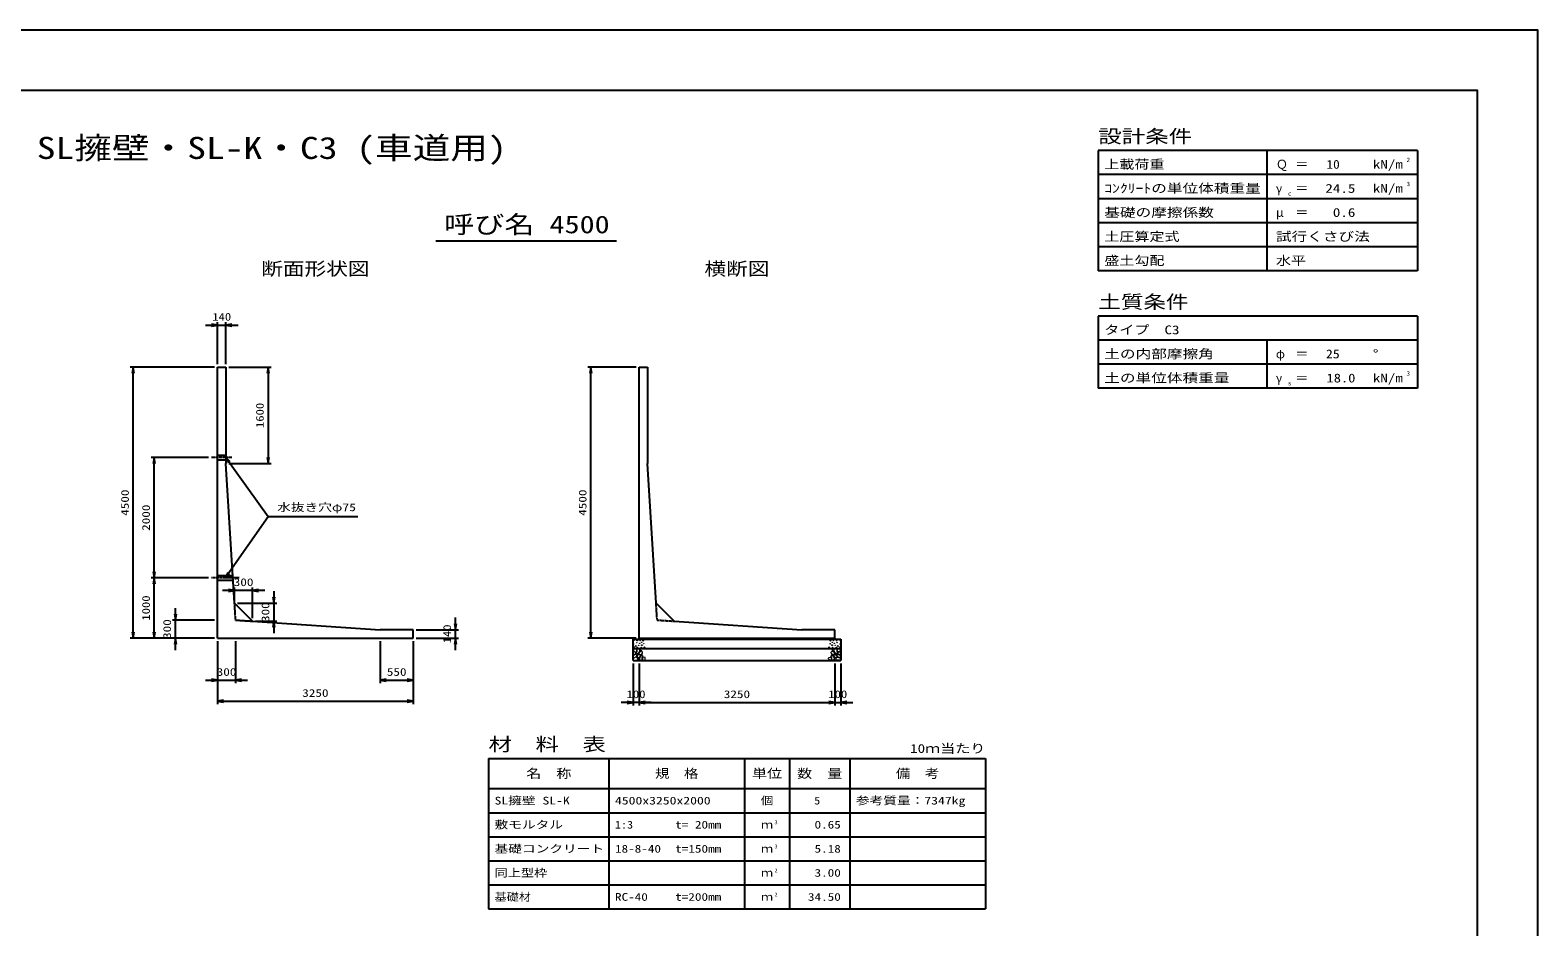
# Model space of a CAD drawing. Units: millimetres at full size. Extents: x 0 to 42050, y 0 to 32328.
# Drawn here: x 17013 to 42050, y 14803 to 29700 of the extents above; entities that cross this region are included whole.
import ezdxf
from ezdxf.enums import TextEntityAlignment as Align

# ---------------------------------------------------------------- set-up
doc = ezdxf.new("R2010")
doc.units = ezdxf.units.MM
doc.linetypes.add('CHAIN', pattern=[18.5, 12, -1.5, 3.5, -1.5])
doc.linetypes.add('DASHED_SPACED', pattern=[12, 6, -6])
for name, color, linetype, lineweight in [('D-BMK', 2, 'CHAIN', 25), ('D-DCR-HCHn', 4, 'Continuous', 9), ('D-MTR-FRAM', 7, 'Continuous', 25), ('D-MTR-LINE', 7, 'Continuous', 25), ('D-STR-DIM', 7, 'Continuous', 25), ('D-STR-STRn', 1, 'Continuous', 25), ('D-STR-TXT', 7, 'Continuous', 25), ('D-TTL', 2, 'Continuous', 25), ('D-TTL-FRAM', 2, 'Continuous', 25), ('D-TTL-LINE', 7, 'Continuous', 25), ('D-TTL-TXT', 7, 'Continuous', 25)]:
    doc.layers.add(name, color=color, linetype=linetype, lineweight=lineweight)
doc.layers.add('D-MTR', color=7, linetype='Continuous')
doc.layers.add('D-MTR-TXT', color=7, linetype='Continuous')
doc.styles.add('ＭＳ ゴシック', font='')
doc.styles.get('ＭＳ ゴシック').set_extended_font_data('MS Gothic')

# ---------------------------------------------------------------- blocks, each defined once
blk = doc.blocks.new('open_arrow')
at = {"color": 0, "linetype": 'Continuous', "lineweight": -2}
blk.add_lwpolyline([(7.5, 1.25), (0, 0), (7.5, -1.25)], dxfattribs=at)

msp = doc.modelspace()

# ---------------------------------------------------------------- linework, layer by layer
at = {"layer": 'D-BMK'}
for p, q in [((20365, 22600), (20025, 22600)), ((20481.923, 20600), (20025, 20600))]:
    msp.add_line(p, q, dxfattribs=at)
at = {"layer": 'D-DCR-HCHn'}
for points in [[(27032.281, 19363.808), (27025.346, 19343.005), (27034.592, 19329.136), (27057.707, 19326.824), (27073.488, 19333.599), (27066.952, 19349.939), (27071.575, 19359.185), (27062.33, 19368.431), (27048.461, 19373.053)], [(27076.155, 19287.009), (27093.277, 19312.692), (27091.137, 19319.112), (27067.594, 19325.533), (27046.192, 19323.393), (27031.21, 19310.551), (27029.07, 19295.57), (27031.21, 19280.588), (27048.332, 19276.308)], [(27084.716, 19233.503), (27099.698, 19239.924), (27103.978, 19261.326), (27095.417, 19276.308), (27080.435, 19280.588), (27061.173, 19278.448), (27039.771, 19269.887), (27029.07, 19257.045), (27029.07, 19242.064), (27035.49, 19233.503), (27061.173, 19235.643)], [(27076.198, 19421.594), (27055.395, 19426.217), (27036.904, 19416.971), (27034.592, 19396.168), (27039.215, 19379.988), (27062.33, 19373.053), (27078.51, 19373.053), (27085.444, 19384.611), (27085.444, 19410.037)], [(27094.69, 19423.906), (27087.756, 19403.102), (27090.067, 19379.988), (27073.887, 19354.562), (27094.69, 19343.005), (27117.805, 19354.562), (27131.673, 19373.053), (27136.296, 19403.102), (27131.673, 19419.283), (27117.805, 19426.217)], [(27099.313, 19343.005), (27087.756, 19333.759), (27092.379, 19326.824), (27108.559, 19326.824), (27115.493, 19329.136), (27120.116, 19338.382), (27113.182, 19345.316)], [(27136.082, 19287.009), (27146.783, 19312.692), (27138.222, 19323.393), (27112.539, 19323.393), (27101.838, 19319.112), (27091.137, 19304.131), (27091.137, 19291.289), (27101.838, 19274.167), (27114.679, 19272.027)], [(27133.985, 19368.431), (27122.427, 19340.693), (27131.673, 19329.136), (27159.411, 19329.136), (27170.968, 19333.759), (27182.525, 19349.939), (27182.525, 19363.808), (27170.968, 19382.299), (27157.099, 19384.611)], [(27172.466, 19235.643), (27178.886, 19254.905), (27176.746, 19276.308), (27191.728, 19299.85), (27172.466, 19310.551), (27151.063, 19299.85), (27138.222, 19282.728), (27133.941, 19254.905), (27138.222, 19239.924), (27151.063, 19233.503)], [(27138.608, 19419.283), (27138.608, 19391.545), (27150.165, 19384.611), (27161.722, 19391.545), (27164.034, 19407.725), (27161.722, 19421.594), (27145.542, 19426.217)], [(27168.185, 19310.551), (27178.886, 19319.112), (27174.606, 19325.533), (27159.624, 19325.533), (27153.204, 19323.393), (27148.923, 19314.832), (27155.344, 19308.411)], [(27189.588, 19237.783), (27208.85, 19233.503), (27225.972, 19242.064), (27228.112, 19261.326), (27223.831, 19276.308), (27202.429, 19282.728), (27187.447, 19282.728), (27181.027, 19272.027), (27181.027, 19248.484)], [(30310.412, 19237.783), (30291.15, 19233.503), (30274.028, 19242.064), (30271.888, 19261.326), (30276.169, 19276.308), (30297.571, 19282.728), (30312.553, 19282.728), (30318.973, 19272.027), (30318.973, 19248.484)], [(30327.534, 19235.643), (30321.114, 19254.905), (30323.254, 19276.308), (30308.272, 19299.85), (30327.534, 19310.551), (30348.937, 19299.85), (30361.778, 19282.728), (30366.059, 19254.905), (30361.778, 19239.924), (30348.937, 19233.503)], [(30366.015, 19368.431), (30377.573, 19340.693), (30368.327, 19329.136), (30340.589, 19329.136), (30329.032, 19333.759), (30317.475, 19349.939), (30317.475, 19363.808), (30329.032, 19382.299), (30342.901, 19384.611)], [(30331.815, 19310.551), (30321.114, 19319.112), (30325.394, 19325.533), (30340.376, 19325.533), (30346.796, 19323.393), (30351.077, 19314.832), (30344.656, 19308.411)], [(30361.392, 19419.283), (30361.392, 19391.545), (30349.835, 19384.611), (30338.278, 19391.545), (30335.966, 19407.725), (30338.278, 19421.594), (30354.458, 19426.217)], [(30363.918, 19287.009), (30353.217, 19312.692), (30361.778, 19323.393), (30387.461, 19323.393), (30398.162, 19319.112), (30408.863, 19304.131), (30408.863, 19291.289), (30398.162, 19274.167), (30385.321, 19272.027)], [(30405.31, 19423.906), (30412.244, 19403.102), (30409.933, 19379.988), (30426.113, 19354.562), (30405.31, 19343.005), (30382.195, 19354.562), (30368.327, 19373.053), (30363.704, 19403.102), (30368.327, 19419.283), (30382.195, 19426.217)], [(30400.687, 19343.005), (30412.244, 19333.759), (30407.621, 19326.824), (30391.441, 19326.824), (30384.507, 19329.136), (30379.884, 19338.382), (30386.818, 19345.316)], [(30415.284, 19233.503), (30400.302, 19239.924), (30396.022, 19261.326), (30404.583, 19276.308), (30419.565, 19280.588), (30438.827, 19278.448), (30460.229, 19269.887), (30470.93, 19257.045), (30470.93, 19242.064), (30464.51, 19233.503), (30438.827, 19235.643)], [(30423.845, 19287.009), (30406.723, 19312.692), (30408.863, 19319.112), (30432.406, 19325.533), (30453.808, 19323.393), (30468.79, 19310.551), (30470.93, 19295.57), (30468.79, 19280.588), (30451.668, 19276.308)], [(30423.802, 19421.594), (30444.605, 19426.217), (30463.096, 19416.971), (30465.408, 19396.168), (30460.785, 19379.988), (30437.67, 19373.053), (30421.49, 19373.053), (30414.556, 19384.611), (30414.556, 19410.037)], [(30467.719, 19363.808), (30474.654, 19343.005), (30465.408, 19329.136), (30442.293, 19326.824), (30426.512, 19333.599), (30433.048, 19349.939), (30428.425, 19359.185), (30437.67, 19368.431), (30451.539, 19373.053)], [(27131.801, 19239.924), (27131.801, 19265.606), (27121.1, 19272.027), (27110.399, 19265.606), (27108.259, 19250.625), (27110.399, 19237.783), (27125.381, 19233.503)], [(30368.199, 19239.924), (30368.199, 19265.606), (30378.9, 19272.027), (30389.601, 19265.606), (30391.741, 19250.625), (30389.601, 19237.783), (30374.619, 19233.503)]]:
    msp.add_lwpolyline(points, close=True, dxfattribs=at)
for centre, radius in [((27035.727, 19557.43), 3), ((27087.292, 19525.761), 3), ((27093.964, 19561.655), 7.5), ((27144.403, 19555.014), 3), ((27167.638, 19528.106), 3), ((27193.974, 19557.67), 7.5), ((30306.026, 19557.67), 7.5), ((30332.362, 19528.106), 3), ((30355.597, 19555.014), 3), ((30406.036, 19561.655), 7.5), ((30412.708, 19525.761), 3), ((30464.273, 19557.43), 3), ((27036.869, 19503.919), 3), ((27047.509, 19449.892), 3), ((27071.97, 19469.003), 7.5), ((27098.125, 19445.822), 3), ((27118.9, 19478.648), 3), ((27132.857, 19512.723), 3), ((27163.422, 19445.32), 3), ((27170.213, 19482.843), 7.5), ((27201.654, 19505.19), 3), ((27215.905, 19445.97), 7.5), ((30284.095, 19445.97), 7.5), ((30298.346, 19505.19), 3), ((30329.787, 19482.843), 7.5), ((30336.578, 19445.32), 3), ((30367.143, 19512.723), 3), ((30381.1, 19478.648), 3), ((30401.875, 19445.822), 3), ((30428.03, 19469.003), 7.5), ((30452.491, 19449.892), 3), ((30463.131, 19503.919), 3)]:
    msp.add_circle(centre, radius, dxfattribs=at)
at = {"layer": 'D-MTR-FRAM'}
for p, q in [((24625, 17600), (32875, 17600)), ((24625, 17600), (24625, 15100)), ((32875, 17600), (32875, 15100)), ((24625, 15100), (32875, 15100))]:
    msp.add_line(p, q, dxfattribs=at)
at = {"layer": 'D-MTR-LINE'}
for p, q in [((26625, 17600), (26625, 15100)), ((28875, 17600), (28875, 15100)), ((29625, 17600), (29625, 15100)), ((30625, 17600), (30625, 15100)), ((24625, 17100), (32875, 17100)), ((24625, 16700), (32875, 16700)), ((24625, 16300), (32875, 16300)), ((24625, 15900), (32875, 15900)), ((24625, 15500), (32875, 15500))]:
    msp.add_line(p, q, dxfattribs=at)
at = {"layer": 'D-STR-DIM'}
for p, q in [((19925, 24800), (20465, 24800)), ((20125, 24150), (20125, 24850)), ((20265, 24150), (20265, 24850)), ((20075, 24100), (18675, 24100)), ((18725, 19600), (18725, 24100)), ((20315, 24100), (21015, 24100)), ((20965, 24100), (20965, 22500)), ((27075, 24100), (26275, 24100)), ((26325, 19600), (26325, 24100)), ((19975, 22600), (19025, 22600)), ((19075, 20600), (19075, 22600)), ((20315, 22500), (21015, 22500)), ((19975, 20600), (19025, 20600)), ((19975, 20600), (19025, 20600)), ((19075, 19600), (19075, 20600)), ((20907.698, 20391.153), (20207.698, 20391.153)), ((20407.698, 20231.153), (20407.698, 20441.153)), ((20707.698, 19931.153), (20707.698, 20441.153)), ((21057.698, 20381.153), (21057.698, 19681.153)), ((19425, 19400), (19425, 20100)), ((20457.698, 20181.153), (21107.698, 20181.153)), ((20075, 19900), (19375, 19900)), ((20757.698, 19881.153), (21107.698, 19881.153)), ((24075, 19400), (24075, 19940)), ((20075, 19600), (18675, 19600)), ((20075, 19600), (19025, 19600)), ((20075, 19600), (19375, 19600)), ((20125, 19550), (20125, 18850)), ((20125, 19550), (20125, 18500)), ((20425, 19550), (20425, 18850)), ((22825, 19550), (22825, 18850)), ((23375, 19550), (23375, 18500)), ((23375, 19550), (23375, 18850)), ((23425, 19740), (24125, 19740)), ((23425, 19600), (24125, 19600)), ((27075, 19600), (26275, 19600)), ((27025, 19180), (27025, 18480)), ((27125, 19180), (27125, 18480)), ((27125, 19180), (27125, 18480)), ((30375, 19180), (30375, 18480)), ((30375, 19180), (30375, 18480)), ((30475, 19180), (30475, 18480)), ((19925, 18900), (20625, 18900)), ((22825, 18900), (23375, 18900)), ((20125, 18550), (23375, 18550)), ((27325, 18530), (26825, 18530)), ((27125, 18530), (30375, 18530)), ((30175, 18530), (30675, 18530))]:
    msp.add_line(p, q, dxfattribs=at)
at = {"layer": 'D-STR-STRn'}
for p, q in [((20125, 19600), (20125, 24100)), ((20125, 24100), (20265, 24100)), ((20265, 24100), (20265, 22500)), ((27125, 19600), (27125, 24100)), ((27125, 24100), (27265, 24100)), ((27265, 24100), (27265, 22500)), ((20407.698, 20181.153), (20265, 22500)), ((27407.698, 20181.153), (27265, 22500)), ((20707.698, 19881.153), (20407.698, 20181.153)), ((27707.698, 19881.153), (27407.698, 20181.153)), ((20707.698, 19881.153), (22825, 19740)), ((27707.698, 19881.153), (29825, 19740)), ((20125, 19600), (23375, 19600)), ((23375, 19740), (22825, 19740)), ((23375, 19600), (23375, 19740)), ((27025, 19230), (27025, 19580)), ((27025, 19580), (30475, 19580)), ((27125, 19600), (30375, 19600)), ((27125, 19600), (27125, 19580)), ((30375, 19740), (29825, 19740)), ((30375, 19600), (30375, 19740)), ((30375, 19600), (30375, 19580)), ((30475, 19580), (30475, 19230)), ((27025, 19430), (30475, 19430)), ((27025, 19230), (30475, 19230))]:
    msp.add_line(p, q, dxfattribs=at)
at = {"layer": 'D-STR-STRn', "linetype": 'DASHED_SPACED'}
for p, q in [((20125, 22637.5), (20265, 22637.5)), ((20125, 22562.5), (20265, 22562.5)), ((20125, 20637.5), (20379.615, 20637.5)), ((20125, 20562.5), (20384.231, 20562.5))]:
    msp.add_line(p, q, dxfattribs=at)
at = {"layer": 'D-STR-STRn', "color": 2, "linetype": 'DASHED_SPACED'}
for p, q in [((20425, 19900), (20407.698, 20181.153)), ((27425, 19900), (27407.698, 20181.153)), ((20425, 19900), (20707.698, 19881.153)), ((27425, 19900), (27707.698, 19881.153))]:
    msp.add_line(p, q, dxfattribs=at)
at = {"layer": 'D-STR-TXT'}
msp.add_line((20253.462, 20600), (20965, 21620), dxfattribs=at)
msp.add_lwpolyline([(20265, 22600), (20965, 21620), (21065, 21620), (22455.482, 21620)], dxfattribs=at)
at = {"layer": 'D-TTL'}
for points in [[(0, 0), (42050, 0), (42050, 29700), (0, 29700)], [(1000, 1000), (41050, 1000), (41050, 28700), (1000, 28700)]]:
    msp.add_lwpolyline(points, close=True, dxfattribs=at)
at = {"layer": 'D-TTL-FRAM'}
for p, q in [((40050, 27700), (34750, 27700)), ((34750, 27700), (34750, 25700)), ((40050, 27700), (40050, 25700)), ((40050, 25700), (34750, 25700)), ((40050, 24950), (34750, 24950)), ((34750, 24950), (34750, 23750)), ((40050, 24950), (40050, 23750)), ((40050, 23750), (34750, 23750))]:
    msp.add_line(p, q, dxfattribs=at)
at = {"layer": 'D-TTL-LINE'}
for p, q in [((37550, 27700), (37550, 25700)), ((40050, 27300), (34750, 27300)), ((40050, 26900), (34750, 26900)), ((40050, 26500), (34750, 26500)), ((40050, 26100), (34750, 26100)), ((40050, 24550), (34750, 24550)), ((37550, 24550), (37550, 23750)), ((40050, 24150), (34750, 24150))]:
    msp.add_line(p, q, dxfattribs=at)
at = {"layer": 'D-TTL-TXT'}
msp.add_line((23750, 26200), (26750, 26200), dxfattribs=at)

# ---------------------------------------------------------------- block references
at = {"layer": 'D-STR-DIM', "xscale": 13.3, "yscale": 13.3}
for p, rotation in [((20125, 24800), 180), ((18725, 24100), 270), ((20965, 24100), 270), ((26325, 24100), 270), ((19075, 22600), 270), ((20965, 22500), 90), ((19075, 20600), 90), ((19075, 20600), 270), ((20407.698, 20391.153), 180), ((21057.698, 20181.153), 90), ((19425, 19900), 90), ((21057.698, 19881.153), 270), ((24075, 19740), 90), ((18725, 19600), 90), ((19075, 19600), 90), ((19425, 19600), 270), ((24075, 19600), 270), ((26325, 19600), 90), ((20125, 18900), 180), ((23375, 18900), 180), ((23375, 18550), 180), ((27025, 18530), 180), ((30375, 18530), 180), ((30375, 18530), 180)]:
    msp.add_blockref('open_arrow', p, dxfattribs=dict(at, rotation=rotation))
for p in [(20265, 24800), (20707.698, 20391.153), (20425, 18900), (22825, 18900), (20125, 18550), (27125, 18530), (27125, 18530), (30475, 18530)]:
    msp.add_blockref('open_arrow', p, dxfattribs=at)
at = {"layer": 'D-STR-TXT', "xscale": 13.3, "yscale": 13.3}
for p, rotation in [((20265, 22600), 305.5), ((20253.462, 20600), 55.1)]:
    msp.add_blockref('open_arrow', p, dxfattribs=dict(at, rotation=rotation))

# ---------------------------------------------------------------- texts
at = {"layer": 'D-MTR', "style": 'ＭＳ ゴシック', "width": 1.3}
msp.add_text('材\u3000料\u3000表', height=219.9, dxfattribs=at).set_placement((24625, 17660), align=Align.BOTTOM_LEFT)
at = {"layer": 'D-MTR', "style": 'ＭＳ ゴシック', "width": 1.25}
msp.add_text('10ｍ当たり', height=146.6, dxfattribs=at).set_placement((32875, 17648.333), align=Align.BOTTOM_RIGHT)
at = {"layer": 'D-MTR-TXT', "style": 'ＭＳ ゴシック'}
for s, height, width, p in [('名\u3000称', 146.6, 1.25, (25625, 17350)), ('規\u3000格', 146.6, 1.2, (27750, 17350)), ('単位', 146.6, 1.25, (29250, 17350)), ('数\u3000量', 146.6, 1.25, (30125, 17350)), ('備\u3000考', 146.6, 1.2, (31750, 17350)), ('個', 128.3, 1.2, (29250, 16900)), ('ｍ', 128.3, 1.15, (29250, 16500)), ('ｍ', 128.3, 1.15, (29250, 16100)), ('ｍ', 128.3, 1.15, (29250, 15700)), ('ｍ', 128.3, 1.15, (29250, 15300))]:
    msp.add_text(s, height=height, dxfattribs=dict(at, width=width)).set_placement(p, align=Align.MIDDLE_CENTER)
for s, width, p in [('SL擁壁 SL-K', 1.3, (24725, 16900)), ('4500x3250x2000', 1.3, (26725, 16900)), ('参考質量：7347kg', 1.3, (30725, 16900)), ('敷モルタル', 1.3, (24725, 16500)), ('1:3', 1.15, (26725, 16500)), ('t= 20mm', 1.25, (27725, 16500)), ('基礎コンクリート', 1.3, (24725, 16100)), ('18-8-40', 1.25, (26725, 16100)), ('t=150mm', 1.25, (27725, 16100)), ('同上型枠', 1.25, (24725, 15700)), ('基礎材', 1.15, (24725, 15300)), ('RC-40', 1.25, (26725, 15300)), ('t=200mm', 1.25, (27725, 15300))]:
    msp.add_text(s, height=128.3, dxfattribs=dict(at, width=width)).set_placement(p, align=Align.MIDDLE_LEFT)
for s, width, p in [('5', 1.15, (30133.883, 16900)), ('0.65', 1.25, (30475, 16500)), ('5.18', 1.25, (30475, 16100)), ('3.00', 1.25, (30475, 15700)), ('34.50', 1.25, (30475, 15300))]:
    msp.add_text(s, height=128.3, dxfattribs=dict(at, width=width)).set_placement(p, align=Align.MIDDLE_RIGHT)
at = {"layer": 'D-MTR-TXT', "style": 'ＭＳ ゴシック', "width": 1.15}
for s, p in [('3', (29375, 16488.333)), ('3', (29375, 16088.333)), ('2', (29375, 15688.333)), ('2', (29375, 15288.333))]:
    msp.add_text(s, height=64.15, dxfattribs=at).set_placement(p, align=Align.BOTTOM_LEFT)
at = {"layer": 'D-STR-DIM', "style": 'ＭＳ ゴシック'}
for s, width, p in [('140', 1.2, (20195, 24937.5)), ('300', 1.25, (20557.698, 20528.653)), ('300', 1.25, (20275, 19037.5)), ('550', 1.25, (23100, 19037.5)), ('3250', 1.25, (21750, 18687.5)), ('100', 1.2, (27075, 18667.5)), ('3250', 1.25, (28750, 18667.5)), ('100', 1.2, (30425, 18667.5))]:
    msp.add_text(s, height=128.3, dxfattribs=dict(at, width=width)).set_placement(p, align=Align.MIDDLE_CENTER)
for s, width, p in [('1600', 1.2, (20827.5, 23300)), ('4500', 1.25, (18587.5, 21850)), ('4500', 1.25, (26187.5, 21850)), ('2000', 1.25, (18937.5, 21600)), ('1000', 1.2, (18937.5, 20100)), ('300', 1.25, (20920.198, 20031.153)), ('300', 1.25, (19287.5, 19750)), ('140', 1.2, (23937.5, 19670))]:
    msp.add_text(s, height=128.3, rotation=90, dxfattribs=dict(at, width=width)).set_placement(p, align=Align.MIDDLE_CENTER)
at = {"layer": 'D-STR-TXT', "style": 'ＭＳ ゴシック', "width": 1.3}
msp.add_text('水抜き穴φ75', height=128.3, dxfattribs=at).set_placement((21115, 21670), align=Align.BOTTOM_LEFT)
at = {"layer": 'D-TTL-TXT', "style": 'ＭＳ ゴシック'}
for s, height, width, p in [('設計条件', 219.9, 1.3, (34750, 27760)), ('上載荷重', 146.6, 1.25, (34850, 27353.333)), ('kN/m', 146.6, 1.25, (39310, 27353.333)), ('2', 73.31, 1.15, (39870, 27486.667)), ('＝', 146.6, 1.1, (38020, 27353.333)), ('ｺﾝｸﾘｰﾄの単位体積重量', 146.6, 1.3, (34850, 26953.333)), ('γ', 146.6, 0.95, (37700, 26953.333)), ('＝', 146.6, 1.1, (38020, 26953.333)), ('kN/m', 146.6, 1.25, (39310, 26953.333)), ('3', 73.31, 1.15, (39870, 27086.667)), ('c', 73.31, 1.2, (37900, 26926.667)), ('基礎の摩擦係数', 146.6, 1.3, (34850, 26553.333)), ('μ', 146.6, 1.05, (37700, 26553.333)), ('＝', 146.6, 1.1, (38020, 26553.333)), ('土圧算定式', 146.6, 1.25, (34850, 26153.333)), ('試行くさび法', 146.6, 1.3, (37700, 26153.333)), ('盛土勾配', 146.6, 1.25, (34850, 25753.333)), ('水平', 146.6, 1.25, (37700, 25753.333)), ('土質条件', 219.9, 1.25, (34750, 25010)), ('タイプ\u3000C3', 146.6, 1.25, (34850, 24603.333)), ('土の内部摩擦角', 146.6, 1.3, (34850, 24203.333)), ('＝', 146.6, 1.1, (38020, 24203.333)), ('°', 146.6, 1.25, (39310, 24203.333)), ('土の単位体積重量', 146.6, 1.3, (34850, 23803.333)), ('γ', 146.6, 0.95, (37700, 23803.333)), ('s', 73.31, 1.15, (37900, 23776.667)), ('＝', 146.6, 1.1, (38020, 23803.333)), ('kN/m', 146.6, 1.25, (39310, 23803.333)), ('3', 73.31, 1.15, (39870, 23936.667))]:
    msp.add_text(s, height=height, dxfattribs=dict(at, width=width)).set_placement(p, align=Align.BOTTOM_LEFT)
for s, height, width, p in [('SL擁壁・SL-K・C3 (車道用)', 366.6, 1.25, (21025, 27450)), ('呼び名', 293.3, 1.25, (24637.5, 26237.5)), ('4500', 293.3, 1.25, (26137.5, 26237.5)), ('断面形状図', 219.9, 1.2, (21750, 25560)), ('横断図', 219.9, 1.2, (28750, 25560))]:
    msp.add_text(s, height=height, dxfattribs=dict(at, width=width)).set_placement(p, align=Align.BOTTOM_CENTER)
for s, p in [('Ｑ', (37700, 27353.333)), ('φ', (37700, 24203.333))]:
    msp.add_text(s, height=146.6, dxfattribs=at).set_placement(p, align=Align.BOTTOM_LEFT)
for s, width, p in [('10', 1.1, (38760, 27353.333)), ('24.5', 1.25, (39020, 26953.333)), ('0.6', 1.25, (39020, 26553.333)), ('25', 1.15, (38760, 24203.333)), ('18.0', 1.2, (39020, 23803.333))]:
    msp.add_text(s, height=146.6, dxfattribs=dict(at, width=width)).set_placement(p, align=Align.BOTTOM_RIGHT)

doc.saveas('drawing.dxf')
